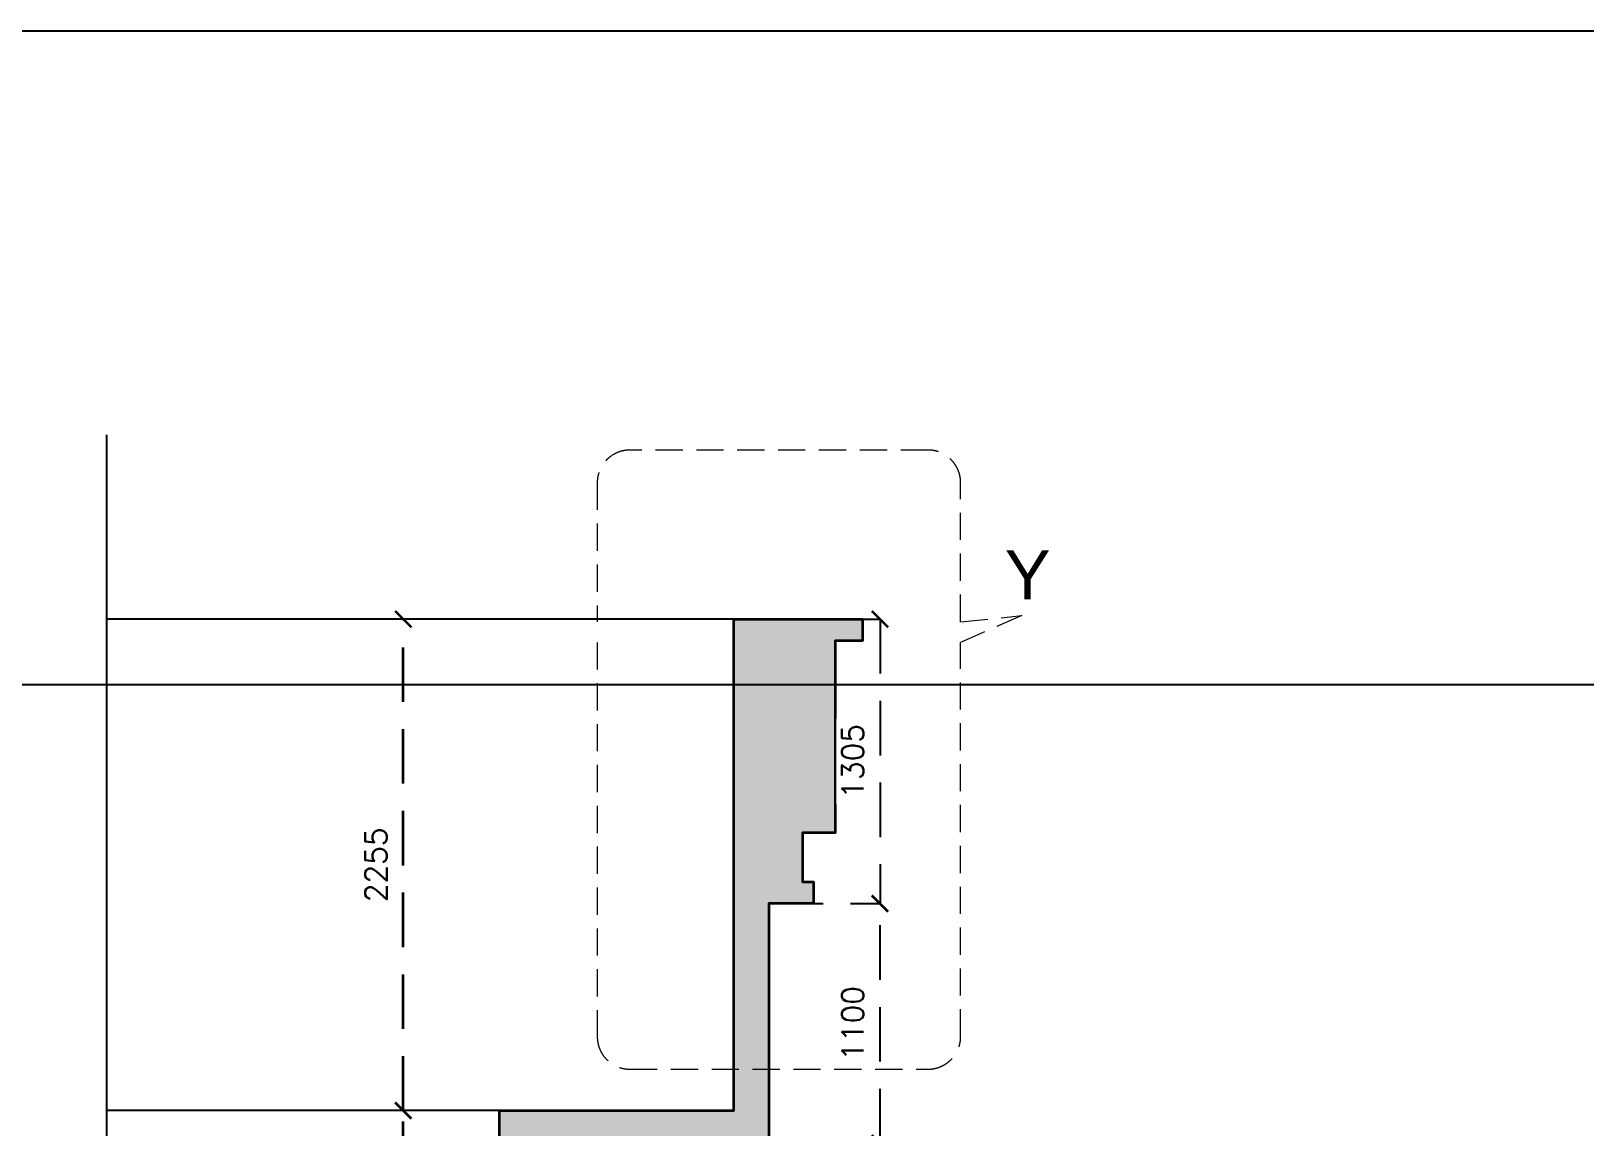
# Model space of a CAD drawing. Header units: millimetres. Extents: x 1066295 to 1300022, y -5734212 to -5454663.
# Drawn here: x 1138809 to 1145939, y -5590218 to -5585191 of the extents above; entities that cross this region are included whole.
import ezdxf

# ---------------------------------------------------------------- set-up
doc = ezdxf.new("R2010")
doc.units = ezdxf.units.MM
doc.header["$LTSCALE"] = 1000
doc.header["$MEASUREMENT"] = 0
for name, pattern in [('AUDIT_D_120904163729-0', [0]), ('T9_PROFILE SECTIONS$0$HIDDEN', [0.375, 0.25, -0.125]), ('T9_PROFILE SECTIONS$0$HIDDEN2', [0.1875, 0.125, -0.0625]), ('T9_PROFILE SECTIONS$0$T10(T7 IS SIMILAR BUT MIRROR) - DIMENSION & TEXTING$0$HIDDEN', [0.375, 0.25, -0.125])]:
    doc.linetypes.add(name, pattern=pattern)
doc.layers.get('0').update_dxf_attribs({"linetype": 'AUDIT_D_120904163729-0'})
for name, color, linetype, lineweight in [('T9_PROFILE SECTIONS$0$A-DIMENSION', 2, 'Continuous', 35), ('T9_PROFILE SECTIONS$0$A-SLAB', 3, 'Continuous', 35), ('T9_PROFILE SECTIONS$0$R0-18-10-2014-T1-1st Podium Floor Plan$0$Text', 7, 'Continuous', 0)]:
    doc.layers.add(name, color=color, linetype=linetype, lineweight=lineweight)
for name, color, linetype in [('T9_PROFILE SECTIONS$0$Elev 01', 8, 'Continuous'), ('T9_PROFILE SECTIONS$0$HATCH 150', 8, 'Continuous'), ('T9_PROFILE SECTIONS$0$LEVEL', 7, 'Continuous'), ('T9_PROFILE SECTIONS$0$T10(T7 IS SIMILAR BUT MIRROR) - DIMENSION & TEXTING$0$A-DIMENSIONS', 2, 'T9_PROFILE SECTIONS$0$T10(T7 IS SIMILAR BUT MIRROR) - DIMENSION & TEXTING$0$HIDDEN')]:
    doc.layers.add(name, color=color, linetype=linetype)
doc.styles.add('T9_PROFILE SECTIONS$0$ARIAL ARROW', font='arial.ttf')
doc.styles.add('T9_PROFILE SECTIONS$0$Romans 1', font='romans.shx', dxfattribs={"height": 100})
doc.dimstyles.new('T9_PROFILE SECTIONS$0$ALPINE S', dxfattribs={"dimscale": 0, "dimtxt": 100, "dimasz": 75, "dimexe": 0, "dimexo": 0, "dimgap": 75, "dimtad": 1, "dimdec": 0, "dimzin": 0, "dimdsep": 46, "dimtxsty": 'T9_PROFILE SECTIONS$0$Romans 1', "dimblk": 'T9_PROFILE SECTIONS$0$_ArchTick', "dimcen": 0.09, "dimclrd": 256, "dimclre": 256, "dimclrt": 7, "dimadec": 0, "dimazin": 0, "dimtfac": 1, "dimtdec": 0, "dimtofl": 0, "dimtmove": 1, "dimatfit": 0, "dimldrblk": 'T9_PROFILE SECTIONS$0$_Open90', "dimfxl": 1, "dimtolj": 1, "dimtzin": 0, "dimarcsym": 0})

# ---------------------------------------------------------------- blocks, each defined once
blk = doc.blocks.new('T9_PROFILE SECTIONS$0$A$C04612184')
at = {"layer": 'T9_PROFILE SECTIONS$0$LEVEL', "color": 8, "linetype": 'T9_PROFILE SECTIONS$0$HIDDEN2', "ltscale": 5}
for p, q in [((89.8181, 106.7178), (-67.827, 106.7178)), ((89.8181, 103.7178), (-67.8271, 103.7178))]:
    blk.add_line(p, q, dxfattribs=at)
blk = doc.blocks.new('T9_PROFILE SECTIONS$0$_ArchTick')
at = {"color": 0, "linetype": 'ByBlock', "const_width": 0.15}
blk.add_lwpolyline([(-0.5, -0.5), (0.5, 0.5)], dxfattribs=at)
blk = doc.blocks.new('*D294')
at = {"layer": 'T9_PROFILE SECTIONS$0$A-DIMENSION', "linetype": 'T9_PROFILE SECTIONS$0$HIDDEN', "lineweight": -2, "transparency": 16777216}
for p, q in [((1142463.1, -5587745.1), (1142262.2, -5587745.1)), ((1142463.1, -5588795.1), (1142262.2, -5588795.1))]:
    blk.add_line(p, q, dxfattribs=at)
at = {"layer": 'T9_PROFILE SECTIONS$0$A-DIMENSION', "linetype": 'T9_PROFILE SECTIONS$0$HIDDEN', "transparency": 16777216}
blk.add_line((1142262.2, -5588795.1), (1142262.2, -5587745.1), dxfattribs=at)
at = {"layer": 'T9_PROFILE SECTIONS$0$A-DIMENSION', "linetype": 'ByBlock', "transparency": 16777216, "xscale": 75, "yscale": 75, "zscale": 75}
for p, rotation in [((1142262.2, -5587745.1), 90), ((1142262.2, -5588795.1), 270)]:
    blk.add_blockref('T9_PROFILE SECTIONS$0$_ArchTick', p, dxfattribs=dict(at, rotation=rotation))
at = {"layer": 'T9_PROFILE SECTIONS$0$A-DIMENSION', "color": 7, "linetype": 'ByBlock', "transparency": 16777216, "insert": (1142137.2, -5588270.1), "char_height": 100, "attachment_point": 5, "rotation": 90, "style": 'T9_PROFILE SECTIONS$0$Romans 1'}
blk.add_mtext('\\A1;1050', dxfattribs=at)
blk = doc.blocks.new('T9_PROFILE SECTIONS$0$_Open90')
at = {"color": 0, "linetype": 'ByBlock', "lineweight": -2}
for p, q in [((0, 0), (-1, 0)), ((-0.5, 0.5), (0, 0)), ((0, 0), (-0.5, -0.5))]:
    blk.add_line(p, q, dxfattribs=at)
blk = doc.blocks.new('*D295')
at = {"layer": 'T9_PROFILE SECTIONS$0$A-DIMENSION', "linetype": 'T9_PROFILE SECTIONS$0$HIDDEN', "lineweight": -2, "transparency": 16777216}
for p, q in [((1142463.1, -5585490.2), (1142262.2, -5585490.2)), ((1142463.1, -5587745.1), (1142262.2, -5587745.1))]:
    blk.add_line(p, q, dxfattribs=at)
at = {"layer": 'T9_PROFILE SECTIONS$0$A-DIMENSION', "linetype": 'T9_PROFILE SECTIONS$0$HIDDEN', "transparency": 16777216}
blk.add_line((1142262.2, -5587745.1), (1142262.2, -5585490.2), dxfattribs=at)
at = {"layer": 'T9_PROFILE SECTIONS$0$A-DIMENSION', "linetype": 'ByBlock', "transparency": 16777216, "xscale": 75, "yscale": 75, "zscale": 75}
for p, rotation in [((1142262.2, -5585490.2), 90), ((1142262.2, -5587745.1), 270)]:
    blk.add_blockref('T9_PROFILE SECTIONS$0$_ArchTick', p, dxfattribs=dict(at, rotation=rotation))
at = {"layer": 'T9_PROFILE SECTIONS$0$A-DIMENSION', "color": 7, "linetype": 'ByBlock', "transparency": 16777216, "insert": (1142137.2, -5586617.6), "char_height": 100, "attachment_point": 5, "rotation": 90, "style": 'T9_PROFILE SECTIONS$0$Romans 1'}
blk.add_mtext('\\A1;2255', dxfattribs=at)
blk = doc.blocks.new('*D297')
at = {"layer": 'T9_PROFILE SECTIONS$0$T10(T7 IS SIMILAR BUT MIRROR) - DIMENSION & TEXTING$0$A-DIMENSIONS', "linetype": 'T9_PROFILE SECTIONS$0$HIDDEN', "lineweight": -2, "transparency": 16777216}
for p, q in [((1143938.9, -5586795.6), (1144449.6, -5586795.6)), ((1143938.9, -5587895.1), (1144449.6, -5587895.1))]:
    blk.add_line(p, q, dxfattribs=at)
at = {"layer": 'T9_PROFILE SECTIONS$0$T10(T7 IS SIMILAR BUT MIRROR) - DIMENSION & TEXTING$0$A-DIMENSIONS', "lineweight": -2, "transparency": 16777216}
blk.add_line((1144449.6, -5587895.1), (1144449.6, -5586795.6), dxfattribs=at)
at = {"layer": 'T9_PROFILE SECTIONS$0$T10(T7 IS SIMILAR BUT MIRROR) - DIMENSION & TEXTING$0$A-DIMENSIONS', "linetype": 'ByBlock', "lineweight": -2, "transparency": 16777216, "xscale": 75, "yscale": 75, "zscale": 75}
for p, rotation in [((1144449.6, -5586795.6), 90), ((1144449.6, -5587895.1), 270)]:
    blk.add_blockref('T9_PROFILE SECTIONS$0$_ArchTick', p, dxfattribs=dict(at, rotation=rotation))
at = {"layer": 'T9_PROFILE SECTIONS$0$T10(T7 IS SIMILAR BUT MIRROR) - DIMENSION & TEXTING$0$A-DIMENSIONS', "color": 7, "linetype": 'ByBlock', "transparency": 16777216, "insert": (1144324.6, -5587345.4), "char_height": 100, "attachment_point": 5, "rotation": 90, "style": 'T9_PROFILE SECTIONS$0$Romans 1', "bg_fill": 3, "box_fill_scale": 1.25, "bg_fill_color": 256, "bg_fill_true_color": 13158600, "bg_fill_transparency": 0}
blk.add_mtext('\\A1;1100', dxfattribs=at)
blk = doc.blocks.new('*D298')
at = {"layer": 'T9_PROFILE SECTIONS$0$T10(T7 IS SIMILAR BUT MIRROR) - DIMENSION & TEXTING$0$A-DIMENSIONS', "linetype": 'T9_PROFILE SECTIONS$0$HIDDEN', "lineweight": -2, "transparency": 16777216}
for p, q in [((1143939, -5585490.2), (1144449.6, -5585490.2)), ((1143938.9, -5586795.6), (1144449.6, -5586795.6))]:
    blk.add_line(p, q, dxfattribs=at)
at = {"layer": 'T9_PROFILE SECTIONS$0$T10(T7 IS SIMILAR BUT MIRROR) - DIMENSION & TEXTING$0$A-DIMENSIONS', "lineweight": -2, "transparency": 16777216}
blk.add_line((1144449.6, -5585490.2), (1144449.6, -5586795.6), dxfattribs=at)
at = {"layer": 'T9_PROFILE SECTIONS$0$T10(T7 IS SIMILAR BUT MIRROR) - DIMENSION & TEXTING$0$A-DIMENSIONS', "linetype": 'ByBlock', "lineweight": -2, "transparency": 16777216, "xscale": 75, "yscale": 75, "zscale": 75}
for p, rotation in [((1144449.6, -5585490.2), 90), ((1144449.6, -5586795.6), 270)]:
    blk.add_blockref('T9_PROFILE SECTIONS$0$_ArchTick', p, dxfattribs=dict(at, rotation=rotation))
at = {"layer": 'T9_PROFILE SECTIONS$0$T10(T7 IS SIMILAR BUT MIRROR) - DIMENSION & TEXTING$0$A-DIMENSIONS', "color": 7, "linetype": 'ByBlock', "transparency": 16777216, "insert": (1144324.6, -5586142.9), "char_height": 100, "attachment_point": 5, "rotation": 90, "style": 'T9_PROFILE SECTIONS$0$Romans 1', "bg_fill": 3, "box_fill_scale": 1.25, "bg_fill_color": 256, "bg_fill_true_color": 13158600, "bg_fill_transparency": 0}
blk.add_mtext('\\A1;1305', dxfattribs=at)
blk = doc.blocks.new('T9_PROFILE SECTIONS')
at = {"layer": 'T9_PROFILE SECTIONS$0$HATCH 150'}
h = blk.add_hatch(color=8, dxfattribs=at)
h.dxf.hatch_style = 1
h.paths.add_polyline_path([(1140900.5757, -5588795.054), (1142703.898, -5588795.0546), (1142703.898, -5587745.0733), (1143778.8935, -5587745.0733), (1143778.8935, -5585490.1919), (1144369.0878, -5585490.2476), (1144369.0878, -5585590.2797), (1144244.0476, -5585590.2797), (1144244.0476, -5586470.5612), (1144093.9993, -5586470.5612), (1144093.9993, -5586695.5607), (1144144.0154, -5586695.5607), (1144144.0154, -5586795.6135), (1143938.9495, -5586795.6135), (1143938.9495, -5587895.1215), (1142863.9495, -5587895.1215), (1142863.9495, -5589545.0541), (1142663.9495, -5589545.054), (1142663.9495, -5588945.0542), (1140900.5757, -5588945.0542)])
at = {"layer": 'T9_PROFILE SECTIONS$0$A-SLAB', "linetype": 'ByBlock'}
blk.add_lwpolyline([(1140900.5757, -5588795.054), (1142703.898, -5588795.0546), (1142703.898, -5587745.0733), (1143778.8935, -5587745.0733), (1143778.8935, -5585490.1919), (1144369.0878, -5585490.2476), (1144369.0878, -5585590.2797), (1144244.0476, -5585590.2797), (1144244.0476, -5586470.5612), (1144093.9993, -5586470.5612), (1144093.9993, -5586695.5607), (1144144.0154, -5586695.5607), (1144144.0154, -5586795.6135), (1143938.9495, -5586795.6135), (1143938.9495, -5587895.1215), (1142863.9495, -5587895.1215), (1142863.9495, -5589545.0541), (1142663.9495, -5589545.054), (1142663.9495, -5588945.0542), (1140900.5757, -5588945.0542)], close=True, dxfattribs=at)
at = {"layer": 'T9_PROFILE SECTIONS$0$Elev 01', "linetype": 'ByBlock'}
for p, q in [((1143778.8935, -5585490.1919), (1140900.5757, -5585490.1919)), ((1142703.898, -5587745.0733), (1140900.5757, -5587745.0733))]:
    blk.add_line(p, q, dxfattribs=at)
at = {"layer": 'T9_PROFILE SECTIONS$0$R0-18-10-2014-T1-1st Podium Floor Plan$0$Text', "linetype": 'T9_PROFILE SECTIONS$0$HIDDEN', "ltscale": 0.5, "elevation": 0}
blk.add_lwpolyline([(1144819.3813, -5585501.9917), (1145100.9263, -5585474.3427), (1144819.3813, -5585596.7458)], dxfattribs=at)
at = {"layer": 'T9_PROFILE SECTIONS$0$T10(T7 IS SIMILAR BUT MIRROR) - DIMENSION & TEXTING$0$A-DIMENSIONS', "linetype": 'ByBlock', "elevation": -0.01}
blk.add_lwpolyline([(1140900.5757, -5584645), (1140900.5757, -5633374.3228), (1140696.1987, -5633374.3228), (1140696.1987, -5633452.7823), (1141256.4508, -5633452.7823), (1141256.4508, -5633567.8192), (1140900.5757, -5633567.8192), (1140900.5757, -5676585.7855)], dxfattribs=at)
at = {"layer": 'T9_PROFILE SECTIONS$0$LEVEL', "linetype": 'ByBlock', "xscale": 1000, "yscale": 1000, "zscale": 1000}
blk.add_blockref('T9_PROFILE SECTIONS$0$A$C04612184', (1171279.5443, -5689510.054, -0.01), dxfattribs=at)
at = {"layer": 'T9_PROFILE SECTIONS$0$R0-18-10-2014-T1-1st Podium Floor Plan$0$Text', "linetype": 'ByBlock', "style": 'T9_PROFILE SECTIONS$0$ARIAL ARROW'}
blk.add_text('Y', height=225, dxfattribs=at).set_placement((1145022.23, -5585400.1946, 0))
at = {"layer": 'T9_PROFILE SECTIONS$0$A-DIMENSION', "linetype": 'ByBlock'}
for base, p1, p2, picture, middle in [((1142262.1653, -5585490.1919, -0.4304), (1142463.0574, -5587745.0733, -0.4304), (1142463.0574, -5585490.1919), '*D295', (1142137.1653, -5586617.6326, -0.4304)), ((1142262.1656, -5587745.0733, -0.4304), (1142463.0576, -5588795.0545, -0.4304), (1142463.0576, -5587745.0733, -0.4304), '*D294', (1142137.1656, -5588270.0639, -0.4304))]:
    dim = blk.add_linear_dim(base=base, p1=p1, p2=p2, angle=90, dimstyle='T9_PROFILE SECTIONS$0$ALPINE S', override={"dimscale": 1, "dimfxl": 5, "dimlwd": 65535, "dimarcsym": 1}, dxfattribs=at)
    dim.commit()
    dim.dimension.update_dxf_attribs({"geometry": picture, "text_midpoint": middle})
at = {"layer": 'T9_PROFILE SECTIONS$0$T10(T7 IS SIMILAR BUT MIRROR) - DIMENSION & TEXTING$0$A-DIMENSIONS', "linetype": 'ByBlock'}
dim = blk.add_linear_dim(base=(1144449.5888, -5586795.6135), p1=(1143938.9495, -5587895.1215), p2=(1143938.9495, -5586795.6135), angle=270, dimstyle='T9_PROFILE SECTIONS$0$ALPINE S', override={"dimscale": 1, "dimfxl": 5, "dimtfill": 1, "dimarcsym": 1}, dxfattribs=at)
dim.commit()
dim.dimension.update_dxf_attribs({"geometry": '*D297', "text_midpoint": (1144324.5888, -5587345.3675)})
dim = blk.add_linear_dim(base=(1144449.5888, -5586795.6135), p1=(1143938.968, -5585490.207), p2=(1143938.9495, -5586795.6135), angle=90, dimstyle='T9_PROFILE SECTIONS$0$ALPINE S', override={"dimscale": 1, "dimfxl": 5, "dimtfill": 1, "dimarcsym": 1}, dxfattribs=at)
dim.commit()
dim.dimension.update_dxf_attribs({"geometry": '*D298', "text_midpoint": (1144324.5888, -5586142.9102)})
at = {"layer": 'T9_PROFILE SECTIONS$0$R0-18-10-2014-T1-1st Podium Floor Plan$0$Text', "linetype": 'T9_PROFILE SECTIONS$0$HIDDEN', "ltscale": 0.5, "elevation": 0}
for points in [[(1144819.3813, -5585501.9917), (1144819.3813, -5584864.5053, 0.414213562), (1144669.3813, -5584714.5053), (1143302.2586, -5584714.5053, 0.414213562), (1143152.2586, -5584864.5053), (1143152.2586, -5585501.9917)], [(1143152.2586, -5585596.7458), (1143152.2586, -5587405.3011, 0.414213562), (1143302.2586, -5587555.3011), (1144669.3813, -5587555.3011, 0.414213562), (1144819.3813, -5587405.3011), (1144819.3813, -5585596.7458)]]:
    blk.add_lwpolyline(points, format="xyb", dxfattribs=at)

msp = doc.modelspace()

# ---------------------------------------------------------------- block references
at = {"linetype": 'ByBlock'}
msp.add_blockref('T9_PROFILE SECTIONS', (-1745.2, -2398.4, 0.4), dxfattribs=at)

doc.saveas('drawing.dxf')
